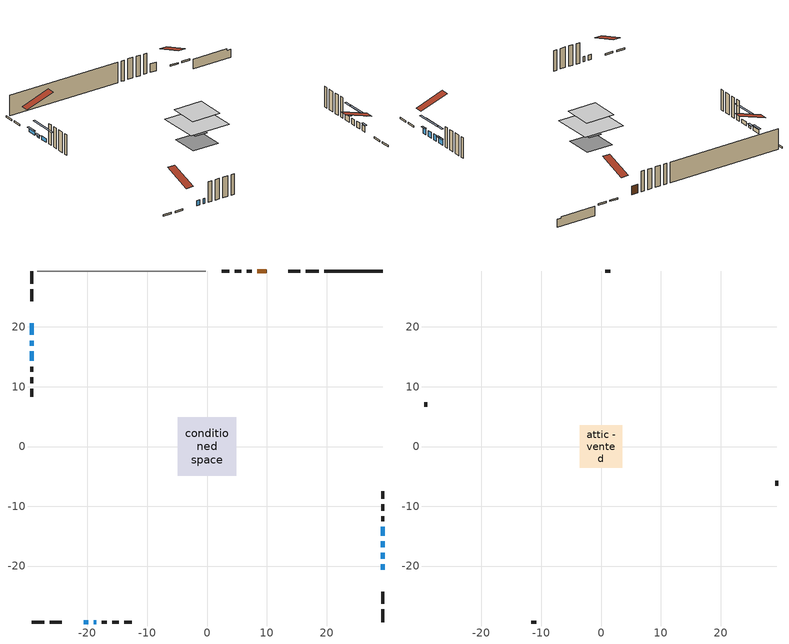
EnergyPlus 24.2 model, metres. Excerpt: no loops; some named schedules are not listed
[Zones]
conditioned space
 floor outside (Floor2 construction): -1.58,-1.58 -1.58,1.58 1.58,1.58 1.58,-1.58 z0.31
 floor othersidecoefficients (Floor1 construction): -0.77,-0.77 -0.77,0.77 0.77,0.77 0.77,-0.77 z0.31
 floor adiabatic (AdiabaticFloorConstruction): -4.93,-4.93 -4.93,4.93 4.93,4.93 4.93,-4.93 z2.75
 floor foundation (Slab1 construction): -3.28,-3.28 -3.28,3.28 3.28,3.28 3.28,-3.28 z-1.98
 wall outside (RimJoist1 construction): 18.67,29.35 16.55,29.35 / -29.35,-29.35 -27.23,-29.35 / -29.35,29.35 -29.35,27.23 / 29.35,-29.35 29.35,-27.23 z0.31:0.61
 wall outside (RimJoist2 construction): 15.62,29.35 13.62,29.35 / -26.3,-29.35 -24.3,-29.35 / -29.35,26.3 -29.35,24.3 / 29.35,-26.3 29.35,-24.3 z0.31:0.61
 wall outside (AdiabaticWallConstruction 1): 9.95,29.35 8.4,29.35 z0.31:2.34
 wall outside (AdiabaticWallConstruction): -20.63,-29.35 -19.84,-29.35 / -18.91,-29.35 -18.51,-29.35 z0.31:1.53; 29.35,-20.63 29.35,-19.69 / 29.35,-18.76 29.35,-17.74 / 29.35,-16.82 29.35,-15.87 / 29.35,-14.95 29.35,-13.42 z0.31:1.71; -29.35,20.63 -29.35,18.65 z0.31:1.17; -29.35,17.72 -29.35,16.86 z0.31:0.79; -29.35,15.93 -29.35,14.3 z0.31:1.2
 wall outside (Wall1 construction): 7.47,29.35 6.62,29.35 / -17.59,-29.35 -16.74,-29.35 / -29.35,13.37 -29.35,12.52 / 29.35,-12.49 29.35,-11.64 z0.31:5.19
 wall outside (Wall2 construction): 5.69,29.35 4.66,29.35 / -15.81,-29.35 -14.78,-29.35 / -29.35,11.6 -29.35,10.56 / 29.35,-10.71 29.35,-9.68 z0.31:5.19
 wall outside (Wall3 construction): 3.73,29.35 2.44,29.35 / -13.85,-29.35 -12.55,-29.35 / -29.35,9.63 -29.35,8.34 / 29.35,-8.75 29.35,-7.46 z0.31:5.19
 wall foundation (FoundationWall1 construction): 19.6,29.35,-1.98 19.6,29.35,0.31 28.37,29.35,0.31 28.37,29.35,-0.12 29.35,29.35,-0.12 29.35,29.35,-1.98
 wall adiabatic (Wall5 construction): -0.21,29.35 -28.42,29.35 z0.31:5.19
 window (WindowConstruction 6): -20.63,-29.35 -19.84,-29.35 z0.31:1.53
 window (WindowConstruction 4): 29.35,-20.63 29.35,-19.69 z0.31:1.71
 window (WindowConstruction 5): -29.35,20.63 -29.35,18.65 z0.31:1.17
 window (WindowConstruction 8): -29.35,17.72 -29.35,16.86 z0.31:0.79
 window (WindowConstruction 7): -18.91,-29.35 -18.52,-29.35 z0.31:1.53
 window (WindowConstruction): 29.35,-18.76 29.35,-17.74 z0.31:1.71
 window (WindowConstruction 1): 29.35,-16.81 29.35,-15.88 z0.31:1.71
 window (WindowConstruction 2): -29.35,15.93 -29.35,14.3 z0.31:1.2
 window (WindowConstruction 3): 29.35,-14.95 29.35,-13.42 z0.31:1.71
 door (Door): 9.95,29.35 8.4,29.35 z0.31:2.34
 ceiling adiabatic (AdiabaticFloorConstruction): 4.93,-4.93 4.93,4.93 -4.93,4.93 -4.93,-4.93 z2.75
attic - vented
 floor to conditioned space (Floor3 construction Reversed): -3.52,-3.52 -3.52,3.52 3.52,3.52 3.52,-3.52 z5.19
 wall outside (Wall4 construction): 1.51,29.35 0.72,29.35 / -11.62,-29.35 -10.84,-29.35 / -29.35,7.41 -29.35,6.62 / 29.35,-6.53 29.35,-5.74 z0.31:5.19
 roof outside (Roof1 construction): 10.88,29.35,5.19 10.88,22.48,7.48 12.69,22.48,7.48 12.69,29.35,5.19; -21.56,-29.35,5.19 -21.56,-22.48,7.48 -23.37,-22.48,7.48 -23.37,-29.35,5.19; -29.35,21.56,5.19 -22.48,21.56,7.48 -22.48,23.37,7.48 -29.35,23.37,5.19; 29.35,-21.56,5.19 22.48,-21.56,7.48 22.48,-23.37,7.48 29.35,-23.37,5.19
shading: 29.35,-19.49 29.35,-20.83 29.76,-20.83 29.76,-19.49 z1.91; -29.35,18.45 -29.35,20.83 -29.76,20.83 -29.76,18.45 z1.37; -29.35,16.66 -29.35,17.92 -29.76,17.92 -29.76,16.66 z0.99; 29.35,-15.1 29.35,-21.4 29.76,-21.4 29.76,-15.1 z4.35; 29.35,-13.24 29.35,-19.45 29.76,-19.45 29.76,-13.24 z4.35; -29.35,11.66 -29.35,18.57 -29.76,18.57 -29.76,11.66 z3.84; 29.35,-13.22 29.35,-15.15 29.76,-15.15 29.76,-13.22 z1.91
[Building]
Building 1: Terrain=Suburbs
[Site:Location]
London AP_ON: Latitude {deg}=43.03; Longitude {deg}=-81.15; Time Zone {hr}=-5; Elevation {m}=278; Keep Site Location Information=Yes
[Site:GroundTemperature:Shallow]
3.98693, 1.93205, 1.76749, 2.74264, 6.6573, 10.5537, 13.9317, 16.0716, 16.2534, 14.513, 11.2211, 7.44421
[Site:WaterMainsTemperature]
Calculation Method=Schedule; Temperature Schedule=mains temperature schedule
[Material] Roughness=Rough; Thermal Absorptance=0.9
Name | Thickness {m} | Conductivity {W/m-K} | Density {kg/m3} | Specific Heat {J/kg-K} | Solar Absorptance | Visible Absorptance
asphalt or fiberglass shingles | 0.00635 | 0.162714 | 1121.4 | 1465.45 | 0.4 | 0.4
ceiling loosefill ins | 0.254 | 0.0480833 | 16.02 | 1046.75 | 0.7 | 0.7
ceiling stud and cavity | 0.1397 | 0.117536 | 65.682 | 1177.47 | 0.7 | 0.7
concrete 4.0 in. | 0.1016 | 1.803125 | 2242.8 | 837.4 | 0.7 | 0.7
concrete 8.0 in. | 0.2032 | 1.803125 | 2242.8 | 837.4 | 0.7 | 0.7
door material | 0.04445 | 0.0451087 | 512.64 | 1214.23 | 0.7 | 0.7
exterior vertical ins | 0.00241454 | 0.029427 | 32.04 | 1214.23 | 0.7 | 0.7
floor covering | 0.0127 | 0.0433444 | 54.468 | 1339.84 | 0.6 | 0.6
floor rigid ins; rim joist rigid ins 1 | 0.051816 | 0.029427 | 32.04 | 1214.23 | 0.7 | 0.7
floor rigid ins 1; wall rigid ins | 0.512978 | 0.029427 | 32.04 | 1214.23 | 0.7 | 0.7
floor stud and cavity | 0.1397 | 0.103995 | 92.3553 | 1139.71 | 0.7 | 0.7
floor stud and cavity 1 | 0.1397 | 0.0797204 | 92.3553 | 1139.71 | 0.7 | 0.7
floor stud and cavity 2 | 0.1397 | 1.75129 | 37.0049 | 1207.88 | 0.7 | 0.7
furniture material conditioned space 1 | 0.1524 | 0.115458 | 640.8 | 1214.23 | 0.6 | 0.6
gypsum board | 0.0127 | 0.160291 | 801 | 837.4 | 0.6 | 0.6
gypsum board 1 | 0.0127 | 0.160291 | 801 | 837.4 | 0.7 | 0.7
osb sheathing 0.5 in. | 0.0127 | 0.115458 | 512.64 | 1214.23 | 0.7 | 0.7
osb sheathing 0.5 in. 1 | 0.0127 | 0.115458 | 512.64 | 1214.23 | 0.4 | 0.4
osb sheathing 0.75 in. | 0.01905 | 0.115458 | 512.64 | 1214.23 | 0.7 | 0.7
osb sheathing 2.0 in. | 0.0508 | 0.115458 | 512.64 | 1214.23 | 0.7 | 0.7
rim joist rigid ins | 0.103632 | 0.029427 | 32.04 | 1214.23 | 0.7 | 0.7
rim joist stud and cavity | 0.0508 | 0.0411215 | 125.044 | 1163.47 | 0.6 | 0.6
rim joist stud and cavity 1 | 0.0508 | 0.0351581 | 125.044 | 1163.47 | 0.6 | 0.6
wall stud and cavity | 0.1397 | 0.0878609 | 139.0536 | 1170.24 | 0.7 | 0.7
wall stud and cavity 1 | 0.1397 | 0.101456 | 139.0536 | 1170.24 | 0.7 | 0.7
wall stud and cavity 2 | 0.1397 | 0.0927935 | 139.0536 | 1170.24 | 0.7 | 0.7
wall stud and cavity 3 | 0.0889 | 6.1454 | 50.32683 | 1063.81 | 0.6 | 0.6
wall stud and cavity 4 | 0.1397 | 0.0796933 | 139.0536 | 1170.24 | 0.7 | 0.7
wall stud and cavity 5 | 0.0889 | 0.380278 | 52.3479 | 1209.89 | 0.7 | 0.7
wall stud and cavity 6 | 0.0889 | 0.391764 | 83.0341 | 1211.67 | 0.7 | 0.7
wood siding | 0.0254 | 0.102417 | 544.68 | 1172.36 | 0.4 | 0.4
wood siding 1 | 0.00254 | 0.102417 | 544.68 | 1172.36 | 0.4 | 0.4
wood siding 2; wood siding 3; wood siding 4 | 0.0254 | 0.102417 | 544.68 | 1172.36 | 0.7 | 0.7
[WindowMaterial:SimpleGlazingSystem]
Name | U-Factor {W/m2-K} | Solar Heat Gain Coefficient
WindowMaterial | 2.983789 | 0.61
WindowMaterial 1 | 2.92871 | 0.66
WindowMaterial 2 | 3.032052 | 0.49
WindowMaterial 3 | 3.01842 | 0.51
WindowMaterial 4 | 4.40726 | 0.67
WindowMaterial 5 | 4.64858 | 0.65
WindowMaterial 6 | 3.05249 | 0.42
[Construction]
AdiabaticFloorConstruction: floor stud and cavity 2, floor rigid ins 1, osb sheathing 0.75 in., floor covering
AdiabaticWallConstruction: wood siding 3, wall rigid ins, wall stud and cavity 5, gypsum board
AdiabaticWallConstruction 1: wood siding 4, wall rigid ins, wall stud and cavity 5, gypsum board
Door: door material
Floor1 construction: floor stud and cavity, floor rigid ins, osb sheathing 0.75 in., floor covering
Floor2 construction: floor stud and cavity 1, osb sheathing 0.75 in., floor covering
Floor3 construction Reversed: gypsum board, ceiling stud and cavity, ceiling loosefill ins
FoundationWall1 construction: concrete 8.0 in., gypsum board 1
furniture construction conditioned space 1: furniture material conditioned space 1
PartitionWallConstruction: gypsum board, wall stud and cavity 6, gypsum board
RimJoist1 construction: wood siding 2, rim joist rigid ins, osb sheathing 2.0 in., rim joist stud and cavity
RimJoist2 construction: wood siding 2, rim joist rigid ins 1, osb sheathing 2.0 in., rim joist stud and cavity 1
Roof1 construction: asphalt or fiberglass shingles
Slab1 construction: concrete 4.0 in.
Wall1 construction: wood siding, osb sheathing 0.5 in., wall stud and cavity, gypsum board
Wall2 construction: wood siding, osb sheathing 0.5 in., wall stud and cavity 1, gypsum board
Wall3 construction: wood siding, osb sheathing 0.5 in., wall stud and cavity 2, gypsum board
Wall4 construction: wood siding 1, wall stud and cavity 3
Wall5 construction: osb sheathing 0.5 in. 1, wall stud and cavity 4, gypsum board
WindowConstruction; WindowConstruction 3: WindowMaterial
WindowConstruction 1; WindowConstruction 4: WindowMaterial 1
WindowConstruction 2: WindowMaterial 2
WindowConstruction 5: WindowMaterial 3
WindowConstruction 6: WindowMaterial 4
WindowConstruction 7: WindowMaterial 5
WindowConstruction 8: WindowMaterial 6
[Zone] Multiplier=1; Part of Total Floor Area=Yes
Name | Volume {m3}
attic - vented | 18.4664
conditioned space | 358.9
[Space]
Name | Zone | Volume {m3}
attic - vented 1 | attic - vented | 18.4664
conditioned space 1 | conditioned space | 358.9
[ZoneInfiltration:EffectiveLeakageArea]
infil attic - vented 1: Zone or Space=attic - vented 1; Schedule=Always On Discrete; Effective Air Leakage Area {cm2}=2168.73; Stack Coefficient=0.000498287; Wind Coefficient=1.5082e-05
[ZoneMixing]
whole house fan mix: Zone or Space=attic - vented; Schedule=Always On Continuous; Design Flow Rate Calculation Method=Flow/Zone; Design Flow Rate {m3/s}=0; Source Zone or Space=conditioned space
[SurfaceProperty:OtherSideCoefficients]
other non-freezing space: Combined Convective/Radiative Film Coefficient {W/m2-K}=8.35; Constant Temperature Coefficient=1; External Dry-Bulb Temperature Coefficient=0; Ground Temperature Coefficient=0; Wind Speed Coefficient=0; Zone Air Temperature Coefficient=0; Constant Temperature Schedule=other non-freezing space; Previous Other Side Temperature Coefficient=0
[SurfaceProperty:ExposedFoundationPerimeter]
Slab1: Exposed Perimeter Calculation Method=TotalExposedPerimeter; Total Exposed Perimeter {m}=9.75101
[InternalMass] Zone or ZoneList=conditioned space; Space or SpaceList=conditioned space 1
Name | Construction | Surface Area {m2}
furniture mass conditioned space 1 | furniture construction conditioned space 1 | 61.0282
partition wall mass | PartitionWallConstruction | 152.57
[Lights]
interior lighting: Zone or ZoneList or Space or SpaceList=conditioned space 1; Schedule=interior lighting schedule; Design Level Calculation Method=LightingLevel; Lighting Level {W}=343.2; Return Air Fraction=0; Fraction Radiant=0.6; Fraction Visible=0.2; Fraction Replaceable=1
[People]
occupants: Zone or ZoneList or Space or SpaceList=conditioned space 1; Number of People Schedule=occupants schedule; Number of People Calculation Method=People; Number of People=3; Fraction Radiant=0.314171; Sensible Heat Fraction=0.56303; Activity Level Schedule=occupants activity schedule; Carbon Dioxide Generation Rate {m3/s-W}=0; Enable ASHRAE 55 Comfort Warnings=No; Mean Radiant Temperature Calculation Type=EnclosureAveraged
[ElectricEquipment] Zone or ZoneList or Space or SpaceList=conditioned space 1; Design Level Calculation Method=EquipmentLevel
Name | Schedule | Design Level {W} | Fraction Latent | Fraction Radiant | Fraction Lost
clothes dryer | clothes dryer schedule | 140.772 | 0.015 | 0.081 | 0.85
clothes washer | clothes washer schedule | 32.1985 | 0.03 | 0.162 | 0.7
cooking range | cooking range schedule | 208.969 | 0.08 | 0.432 | 0.2
dishwasher | dishwasher schedule | 66.8632 | 0.3 | 0.18 | 0.4
fridge | fridge schedule | 72.9452 | 0 | 0.6 | 0
mech vent house fan | mech vent house fan schedule | 0.95 | 0 | 0 | 1
mech vent house fan cfis | mech vent house fan cfis schedule | 0 | 0 | 0 | 0
misc plug loads | misc plug loads schedule | 494.7 | 0.045 | 0.513 | 0.1
whole house fan | Always On Discrete | 0 | 0 | 0 | 1
[OtherEquipment] Zone or ZoneList or Space or SpaceList=conditioned space 1; Design Level Calculation Method=EquipmentLevel
Name | Fuel Type | Schedule | Design Level {W} | Fraction Latent | Fraction Radiant | Fraction Lost
clothes dryer 1 | Electricity | clothes dryer schedule | 0 | 0.015 | 0.081 | 0.85
cooking range 1 | Electricity | cooking range schedule | 0 | 0.08 | 0.432 | 0.2
general water use latent | None | general water use schedule | 59.3978 | 1 | 0 | 0
general water use sensible | None | general water use schedule | -58.539 | 0 | 0.6 | 0
mech vent house fan latent load | None | Always On Discrete | 0 | 1 | 0 | 0
mech vent house fan sensible load | None | Always On Discrete | 0 | 0 | 0 | 0
water heater energy adjustment1 | NaturalGas | Always On Discrete | 0.01 | 0 | 0 | 1
[ZoneInfiltration:DesignFlowRate] Zone or ZoneList or Space or SpaceList=conditioned space 1; Schedule=Always On Discrete; Design Flow Rate Calculation Method=Flow/Zone; Design Flow Rate {m3/s}=0
infil flow; natural vent flow; whole house fan flow
[Foundation:Kiva]
Foundation Kiva 1: Initial Indoor Air Temperature {C}=18; Wall Height Above Grade {m}=0.309982; Wall Depth Below Slab {m}=0.2032; Custom Block Material Name 1=exterior vertical ins; Custom Block Depth 1 {m}=2.28999; Custom Block X Position 1 {m}=0.2159; Custom Block Z Position 1 {m}=0
[Foundation:Kiva:Settings]
Soil Conductivity {W/m-K}=0.849921; Soil Density {kg/m3}=1842.3; Soil Specific Heat {J/kg-K}=418.7; Ground Solar Absorptivity=0.9; Ground Thermal Absorptivity=0.9; Ground Surface Roughness {m}=0.03; Far-Field Width {m}=40; Deep-Ground Boundary Condition=ZeroFlux; Deep-Ground Depth {m}=40; Minimum Cell Dimension {m}=0.2; Maximum Cell Growth Coefficient=3; Simulation Timestep=Timestep
[Exterior:Lights]
exterior lighting: Schedule=exterior lighting schedule; Design Level {W}=75.6
[Schedule:Constant]
Name | Hourly Value
Always On Continuous; mech vent house fan schedule; mech vent house fan cfis schedule; Always On Discrete | 1
other non-freezing space; fridge schedule | 0
occupants activity schedule | 117.228
[Schedule:Week:Daily]
interior lighting schedule Week Rule - Jan1-Jan27: interior lighting schedule day, interior lighting schedule day, interior lighting schedule day, interior lighting schedule day, interior lighting schedule day, interior lighting schedule day, interior lighting schedule day, interior lighting schedule default day, interior lighting schedule default day, interior lighting schedule default day, interior lighting schedule default day, interior lighting schedule default day
interior lighting schedule Week Rule - Jan28-Feb3: interior lighting schedule day, interior lighting schedule day, interior lighting schedule day, interior lighting schedule day, interior lighting schedule day 1, interior lighting schedule day 1, interior lighting schedule day 1, interior lighting schedule default day, interior lighting schedule default day, interior lighting schedule default day, interior lighting schedule default day, interior lighting schedule default day
interior lighting schedule Week Rule - Feb4-Feb24: interior lighting schedule day 1, interior lighting schedule day 1, interior lighting schedule day 1, interior lighting schedule day 1, interior lighting schedule day 1, interior lighting schedule day 1, interior lighting schedule day 1, interior lighting schedule default day, interior lighting schedule default day, interior lighting schedule default day, interior lighting schedule default day, interior lighting schedule default day
interior lighting schedule Week Rule - Feb25-Mar3: interior lighting schedule day 1, interior lighting schedule day 1, interior lighting schedule day 1, interior lighting schedule day 1, interior lighting schedule day 2, interior lighting schedule day 2, interior lighting schedule day 2, interior lighting schedule default day, interior lighting schedule default day, interior lighting schedule default day, interior lighting schedule default day, interior lighting schedule default day
interior lighting schedule Week Rule - Mar4-Mar31: interior lighting schedule day 2, interior lighting schedule day 2, interior lighting schedule day 2, interior lighting schedule day 2, interior lighting schedule day 2, interior lighting schedule day 2, interior lighting schedule day 2, interior lighting schedule default day, interior lighting schedule default day, interior lighting schedule default day, interior lighting schedule default day, interior lighting schedule default day
interior lighting schedule Week Rule - Apr1-Apr28: interior lighting schedule day 3, interior lighting schedule day 3, interior lighting schedule day 3, interior lighting schedule day 3, interior lighting schedule day 3, interior lighting schedule day 3, interior lighting schedule day 3, interior lighting schedule default day, interior lighting schedule default day, interior lighting schedule default day, interior lighting schedule default day, interior lighting schedule default day
interior lighting schedule Week Rule - Apr29-May5: interior lighting schedule day 3, interior lighting schedule day 3, interior lighting schedule day 4, interior lighting schedule day 4, interior lighting schedule day 4, interior lighting schedule day 4, interior lighting schedule day 4, interior lighting schedule default day, interior lighting schedule default day, interior lighting schedule default day, interior lighting schedule default day, interior lighting schedule default day
interior lighting schedule Week Rule - May6-May26: interior lighting schedule day 4, interior lighting schedule day 4, interior lighting schedule day 4, interior lighting schedule day 4, interior lighting schedule day 4, interior lighting schedule day 4, interior lighting schedule day 4, interior lighting schedule default day, interior lighting schedule default day, interior lighting schedule default day, interior lighting schedule default day, interior lighting schedule default day
interior lighting schedule Week Rule - May27-Jun2: interior lighting schedule day 4, interior lighting schedule day 4, interior lighting schedule day 4, interior lighting schedule day 4, interior lighting schedule day 4, interior lighting schedule day 5, interior lighting schedule day 5, interior lighting schedule default day, interior lighting schedule default day, interior lighting schedule default day, interior lighting schedule default day, interior lighting schedule default day
interior lighting schedule Week Rule - Jun3-Jun30: interior lighting schedule day 5, interior lighting schedule day 5, interior lighting schedule day 5, interior lighting schedule day 5, interior lighting schedule day 5, interior lighting schedule day 5, interior lighting schedule day 5, interior lighting schedule default day, interior lighting schedule default day, interior lighting schedule default day, interior lighting schedule default day, interior lighting schedule default day
interior lighting schedule Week Rule - Jul1-Jul28: interior lighting schedule day 6, interior lighting schedule day 6, interior lighting schedule day 6, interior lighting schedule day 6, interior lighting schedule day 6, interior lighting schedule day 6, interior lighting schedule day 6, interior lighting schedule default day, interior lighting schedule default day, interior lighting schedule default day, interior lighting schedule default day, interior lighting schedule default day
interior lighting schedule Week Rule - Jul29-Aug4: interior lighting schedule day 6, interior lighting schedule day 6, interior lighting schedule day 6, interior lighting schedule day 7, interior lighting schedule day 7, interior lighting schedule day 7, interior lighting schedule day 7, interior lighting schedule default day, interior lighting schedule default day, interior lighting schedule default day, interior lighting schedule default day, interior lighting schedule default day
interior lighting schedule Week Rule - Aug5-Aug25: interior lighting schedule day 7, interior lighting schedule day 7, interior lighting schedule day 7, interior lighting schedule day 7, interior lighting schedule day 7, interior lighting schedule day 7, interior lighting schedule day 7, interior lighting schedule default day, interior lighting schedule default day, interior lighting schedule default day, interior lighting schedule default day, interior lighting schedule default day
interior lighting schedule Week Rule - Aug26-Sep1: interior lighting schedule day 7, interior lighting schedule day 7, interior lighting schedule day 7, interior lighting schedule day 7, interior lighting schedule day 7, interior lighting schedule day 7, interior lighting schedule day 8, interior lighting schedule default day, interior lighting schedule default day, interior lighting schedule default day, interior lighting schedule default day, interior lighting schedule default day
interior lighting schedule Week Rule - Sep2-Sep29: interior lighting schedule day 8, interior lighting schedule day 8, interior lighting schedule day 8, interior lighting schedule day 8, interior lighting schedule day 8, interior lighting schedule day 8, interior lighting schedule day 8, interior lighting schedule default day, interior lighting schedule default day, interior lighting schedule default day, interior lighting schedule default day, interior lighting schedule default day
interior lighting schedule Week Rule - Sep30-Oct6: interior lighting schedule day 8, interior lighting schedule day 9, interior lighting schedule day 9, interior lighting schedule day 9, interior lighting schedule day 9, interior lighting schedule day 9, interior lighting schedule day 9, interior lighting schedule default day, interior lighting schedule default day, interior lighting schedule default day, interior lighting schedule default day, interior lighting schedule default day
interior lighting schedule Week Rule - Oct7-Oct27: interior lighting schedule day 9, interior lighting schedule day 9, interior lighting schedule day 9, interior lighting schedule day 9, interior lighting schedule day 9, interior lighting schedule day 9, interior lighting schedule day 9, interior lighting schedule default day, interior lighting schedule default day, interior lighting schedule default day, interior lighting schedule default day, interior lighting schedule default day
interior lighting schedule Week Rule - Oct28-Nov3: interior lighting schedule day 9, interior lighting schedule day 9, interior lighting schedule day 9, interior lighting schedule day 9, interior lighting schedule day 10, interior lighting schedule day 10, interior lighting schedule day 10, interior lighting schedule default day, interior lighting schedule default day, interior lighting schedule default day, interior lighting schedule default day, interior lighting schedule default day
interior lighting schedule Week Rule - Nov4-Nov24: interior lighting schedule day 10, interior lighting schedule day 10, interior lighting schedule day 10, interior lighting schedule day 10, interior lighting schedule day 10, interior lighting schedule day 10, interior lighting schedule day 10, interior lighting schedule default day, interior lighting schedule default day, interior lighting schedule default day, interior lighting schedule default day, interior lighting schedule default day
interior lighting schedule Week Rule - Nov25-Dec1: interior lighting schedule day 10, interior lighting schedule day 10, interior lighting schedule day 10, interior lighting schedule day 10, interior lighting schedule day 10, interior lighting schedule day 10, interior lighting schedule day 11, interior lighting schedule default day, interior lighting schedule default day, interior lighting schedule default day, interior lighting schedule default day, interior lighting schedule default day
interior lighting schedule Week Rule - Dec2-Dec31: interior lighting schedule day 11, interior lighting schedule day 11, interior lighting schedule day 11, interior lighting schedule day 11, interior lighting schedule day 11, interior lighting schedule day 11, interior lighting schedule day 11, interior lighting schedule default day, interior lighting schedule default day, interior lighting schedule default day, interior lighting schedule default day, interior lighting schedule default day
occupants schedule Week Rule - Jan1-Dec31: occupants schedule day, occupants schedule day, occupants schedule day, occupants schedule day, occupants schedule day, occupants schedule day, occupants schedule day, occupants schedule default day, occupants schedule default day, occupants schedule default day, occupants schedule default day, occupants schedule default day
clothes dryer schedule Week Rule - Jan1-Dec31: clothes dryer schedule day, clothes dryer schedule day, clothes dryer schedule day, clothes dryer schedule day, clothes dryer schedule day, clothes dryer schedule day, clothes dryer schedule day, clothes dryer schedule default day, clothes dryer schedule default day, clothes dryer schedule default day, clothes dryer schedule default day, clothes dryer schedule default day
clothes washer schedule Week Rule - Jan1-Dec31: clothes washer schedule day, clothes washer schedule day, clothes washer schedule day, clothes washer schedule day, clothes washer schedule day, clothes washer schedule day, clothes washer schedule day, clothes washer schedule default day, clothes washer schedule default day, clothes washer schedule default day, clothes washer schedule default day, clothes washer schedule default day
cooking range schedule Week Rule - Jan1-Dec31: cooking range schedule day, cooking range schedule day, cooking range schedule day, cooking range schedule day, cooking range schedule day, cooking range schedule day, cooking range schedule day, cooking range schedule default day, cooking range schedule default day, cooking range schedule default day, cooking range schedule default day, cooking range schedule default day
dishwasher schedule Week Rule - Jan1-Dec31: dishwasher schedule day, dishwasher schedule day, dishwasher schedule day, dishwasher schedule day, dishwasher schedule day, dishwasher schedule day, dishwasher schedule day, dishwasher schedule default day, dishwasher schedule default day, dishwasher schedule default day, dishwasher schedule default day, dishwasher schedule default day
misc plug loads schedule Week Rule - Jan1-Dec31: misc plug loads schedule day, misc plug loads schedule day, misc plug loads schedule day, misc plug loads schedule day, misc plug loads schedule day, misc plug loads schedule day, misc plug loads schedule day, misc plug loads schedule default day, misc plug loads schedule default day, misc plug loads schedule default day, misc plug loads schedule default day, misc plug loads schedule default day
general water use schedule Week Rule - Jan1-Dec31: general water use schedule day, general water use schedule day, general water use schedule day, general water use schedule day, general water use schedule day, general water use schedule day, general water use schedule day, general water use schedule default day, general water use schedule default day, general water use schedule default day, general water use schedule default day, general water use schedule default day
exterior lighting schedule Week Rule - Jan1-Jan27: exterior lighting schedule day, exterior lighting schedule day, exterior lighting schedule day, exterior lighting schedule day, exterior lighting schedule day, exterior lighting schedule day, exterior lighting schedule day, exterior lighting schedule default day, exterior lighting schedule default day, exterior lighting schedule default day, exterior lighting schedule default day, exterior lighting schedule default day
exterior lighting schedule Week Rule - Jan28-Feb3: exterior lighting schedule day, exterior lighting schedule day, exterior lighting schedule day, exterior lighting schedule day, exterior lighting schedule day 1, exterior lighting schedule day 1, exterior lighting schedule day 1, exterior lighting schedule default day, exterior lighting schedule default day, exterior lighting schedule default day, exterior lighting schedule default day, exterior lighting schedule default day
exterior lighting schedule Week Rule - Feb4-Feb24: exterior lighting schedule day 1, exterior lighting schedule day 1, exterior lighting schedule day 1, exterior lighting schedule day 1, exterior lighting schedule day 1, exterior lighting schedule day 1, exterior lighting schedule day 1, exterior lighting schedule default day, exterior lighting schedule default day, exterior lighting schedule default day, exterior lighting schedule default day, exterior lighting schedule default day
exterior lighting schedule Week Rule - Feb25-Mar3: exterior lighting schedule day 1, exterior lighting schedule day 1, exterior lighting schedule day 1, exterior lighting schedule day 1, exterior lighting schedule day 2, exterior lighting schedule day 2, exterior lighting schedule day 2, exterior lighting schedule default day, exterior lighting schedule default day, exterior lighting schedule default day, exterior lighting schedule default day, exterior lighting schedule default day
exterior lighting schedule Week Rule - Mar4-Mar31: exterior lighting schedule day 2, exterior lighting schedule day 2, exterior lighting schedule day 2, exterior lighting schedule day 2, exterior lighting schedule day 2, exterior lighting schedule day 2, exterior lighting schedule day 2, exterior lighting schedule default day, exterior lighting schedule default day, exterior lighting schedule default day, exterior lighting schedule default day, exterior lighting schedule default day
exterior lighting schedule Week Rule - Apr1-Apr28: exterior lighting schedule day 3, exterior lighting schedule day 3, exterior lighting schedule day 3, exterior lighting schedule day 3, exterior lighting schedule day 3, exterior lighting schedule day 3, exterior lighting schedule day 3, exterior lighting schedule default day, exterior lighting schedule default day, exterior lighting schedule default day, exterior lighting schedule default day, exterior lighting schedule default day
exterior lighting schedule Week Rule - Apr29-May5: exterior lighting schedule day 3, exterior lighting schedule day 3, exterior lighting schedule day 4, exterior lighting schedule day 4, exterior lighting schedule day 4, exterior lighting schedule day 4, exterior lighting schedule day 4, exterior lighting schedule default day, exterior lighting schedule default day, exterior lighting schedule default day, exterior lighting schedule default day, exterior lighting schedule default day
exterior lighting schedule Week Rule - May6-May26: exterior lighting schedule day 4, exterior lighting schedule day 4, exterior lighting schedule day 4, exterior lighting schedule day 4, exterior lighting schedule day 4, exterior lighting schedule day 4, exterior lighting schedule day 4, exterior lighting schedule default day, exterior lighting schedule default day, exterior lighting schedule default day, exterior lighting schedule default day, exterior lighting schedule default day
exterior lighting schedule Week Rule - May27-Jun2: exterior lighting schedule day 4, exterior lighting schedule day 4, exterior lighting schedule day 4, exterior lighting schedule day 4, exterior lighting schedule day 4, exterior lighting schedule day 5, exterior lighting schedule day 5, exterior lighting schedule default day, exterior lighting schedule default day, exterior lighting schedule default day, exterior lighting schedule default day, exterior lighting schedule default day
exterior lighting schedule Week Rule - Jun3-Jun30: exterior lighting schedule day 5, exterior lighting schedule day 5, exterior lighting schedule day 5, exterior lighting schedule day 5, exterior lighting schedule day 5, exterior lighting schedule day 5, exterior lighting schedule day 5, exterior lighting schedule default day, exterior lighting schedule default day, exterior lighting schedule default day, exterior lighting schedule default day, exterior lighting schedule default day
exterior lighting schedule Week Rule - Jul1-Jul28: exterior lighting schedule day 6, exterior lighting schedule day 6, exterior lighting schedule day 6, exterior lighting schedule day 6, exterior lighting schedule day 6, exterior lighting schedule day 6, exterior lighting schedule day 6, exterior lighting schedule default day, exterior lighting schedule default day, exterior lighting schedule default day, exterior lighting schedule default day, exterior lighting schedule default day
exterior lighting schedule Week Rule - Jul29-Aug4: exterior lighting schedule day 6, exterior lighting schedule day 6, exterior lighting schedule day 6, exterior lighting schedule day 7, exterior lighting schedule day 7, exterior lighting schedule day 7, exterior lighting schedule day 7, exterior lighting schedule default day, exterior lighting schedule default day, exterior lighting schedule default day, exterior lighting schedule default day, exterior lighting schedule default day
exterior lighting schedule Week Rule - Aug5-Aug25: exterior lighting schedule day 7, exterior lighting schedule day 7, exterior lighting schedule day 7, exterior lighting schedule day 7, exterior lighting schedule day 7, exterior lighting schedule day 7, exterior lighting schedule day 7, exterior lighting schedule default day, exterior lighting schedule default day, exterior lighting schedule default day, exterior lighting schedule default day, exterior lighting schedule default day
exterior lighting schedule Week Rule - Aug26-Sep1: exterior lighting schedule day 7, exterior lighting schedule day 7, exterior lighting schedule day 7, exterior lighting schedule day 7, exterior lighting schedule day 7, exterior lighting schedule day 7, exterior lighting schedule day 8, exterior lighting schedule default day, exterior lighting schedule default day, exterior lighting schedule default day, exterior lighting schedule default day, exterior lighting schedule default day
exterior lighting schedule Week Rule - Sep2-Sep29: exterior lighting schedule day 8, exterior lighting schedule day 8, exterior lighting schedule day 8, exterior lighting schedule day 8, exterior lighting schedule day 8, exterior lighting schedule day 8, exterior lighting schedule day 8, exterior lighting schedule default day, exterior lighting schedule default day, exterior lighting schedule default day, exterior lighting schedule default day, exterior lighting schedule default day
exterior lighting schedule Week Rule - Sep30-Oct6: exterior lighting schedule day 8, exterior lighting schedule day 9, exterior lighting schedule day 9, exterior lighting schedule day 9, exterior lighting schedule day 9, exterior lighting schedule day 9, exterior lighting schedule day 9, exterior lighting schedule default day, exterior lighting schedule default day, exterior lighting schedule default day, exterior lighting schedule default day, exterior lighting schedule default day
exterior lighting schedule Week Rule - Oct7-Oct27: exterior lighting schedule day 9, exterior lighting schedule day 9, exterior lighting schedule day 9, exterior lighting schedule day 9, exterior lighting schedule day 9, exterior lighting schedule day 9, exterior lighting schedule day 9, exterior lighting schedule default day, exterior lighting schedule default day, exterior lighting schedule default day, exterior lighting schedule default day, exterior lighting schedule default day
exterior lighting schedule Week Rule - Oct28-Nov3: exterior lighting schedule day 9, exterior lighting schedule day 9, exterior lighting schedule day 9, exterior lighting schedule day 9, exterior lighting schedule day 10, exterior lighting schedule day 10, exterior lighting schedule day 10, exterior lighting schedule default day, exterior lighting schedule default day, exterior lighting schedule default day, exterior lighting schedule default day, exterior lighting schedule default day
[Schedule:Year]
interior lighting schedule: interior lighting schedule Week Rule - Jan1-Jan27, 1, 1, 1, 27, interior lighting schedule Week Rule - Jan28-Feb3, 1, 28, 2, 3, interior lighting schedule Week Rule - Feb4-Feb24, 2, 4, 2, 24, interior lighting schedule Week Rule - Feb25-Mar3, 2, 25, 3, 3, interior lighting schedule Week Rule - Mar4-Mar31, 3, 4, 3, 31, interior lighting schedule Week Rule - Apr1-Apr28, 4, 1, 4, 28, interior lighting schedule Week Rule - Apr29-May5, 4, 29, 5, 5, interior lighting schedule Week Rule - May6-May26, 5, 6, 5, 26, interior lighting schedule Week Rule - May27-Jun2, 5, 27, 6, 2, interior lighting schedule Week Rule - Jun3-Jun30, 6, 3, 6, 30, interior lighting schedule Week Rule - Jul1-Jul28, 7, 1, 7, 28, interior lighting schedule Week Rule - Jul29-Aug4, 7, 29, 8, 4, interior lighting schedule Week Rule - Aug5-Aug25, 8, 5, 8, 25, interior lighting schedule Week Rule - Aug26-Sep1, 8, 26, 9, 1, interior lighting schedule Week Rule - Sep2-Sep29, 9, 2, 9, 29, interior lighting schedule Week Rule - Sep30-Oct6, 9, 30, 10, 6, interior lighting schedule Week Rule - Oct7-Oct27, 10, 7, 10, 27, interior lighting schedule Week Rule - Oct28-Nov3, 10, 28, 11, 3, interior lighting schedule Week Rule - Nov4-Nov24, 11, 4, 11, 24, interior lighting schedule Week Rule - Nov25-Dec1, 11, 25, 12, 1, interior lighting schedule Week Rule - Dec2-Dec31, 12, 2, 12, 31
occupants schedule: occupants schedule Week Rule - Jan1-Dec31, 1, 1, 12, 31
clothes dryer schedule: clothes dryer schedule Week Rule - Jan1-Dec31, 1, 1, 12, 31
clothes washer schedule: clothes washer schedule Week Rule - Jan1-Dec31, 1, 1, 12, 31
cooking range schedule: cooking range schedule Week Rule - Jan1-Dec31, 1, 1, 12, 31
dishwasher schedule: dishwasher schedule Week Rule - Jan1-Dec31, 1, 1, 12, 31
misc plug loads schedule: misc plug loads schedule Week Rule - Jan1-Dec31, 1, 1, 12, 31
general water use schedule: general water use schedule Week Rule - Jan1-Dec31, 1, 1, 12, 31
exterior lighting schedule: exterior lighting schedule Week Rule - Jan1-Jan27, 1, 1, 1, 27, exterior lighting schedule Week Rule - Jan28-Feb3, 1, 28, 2, 3, exterior lighting schedule Week Rule - Feb4-Feb24, 2, 4, 2, 24, exterior lighting schedule Week Rule - Feb25-Mar3, 2, 25, 3, 3, exterior lighting schedule Week Rule - Mar4-Mar31, 3, 4, 3, 31, exterior lighting schedule Week Rule - Apr1-Apr28, 4, 1, 4, 28, exterior lighting schedule Week Rule - Apr29-May5, 4, 29, 5, 5, exterior lighting schedule Week Rule - May6-May26, 5, 6, 5, 26, exterior lighting schedule Week Rule - May27-Jun2, 5, 27, 6, 2, exterior lighting schedule Week Rule - Jun3-Jun30, 6, 3, 6, 30, exterior lighting schedule Week Rule - Jul1-Jul28, 7, 1, 7, 28, exterior lighting schedule Week Rule - Jul29-Aug4, 7, 29, 8, 4, exterior lighting schedule Week Rule - Aug5-Aug25, 8, 5, 8, 25, exterior lighting schedule Week Rule - Aug26-Sep1, 8, 26, 9, 1, exterior lighting schedule Week Rule - Sep2-Sep29, 9, 2, 9, 29, exterior lighting schedule Week Rule - Sep30-Oct6, 9, 30, 10, 6, exterior lighting schedule Week Rule - Oct7-Oct27, 10, 7, 10, 27, exterior lighting schedule Week Rule - Oct28-Nov3, 10, 28, 11, 3, exterior lighting schedule Week Rule - Nov4-Nov24, 11, 4, 11, 24, exterior lighting schedule Week Rule - Nov25-Dec1, 11, 25, 12, 1, exterior lighting schedule Week Rule - Dec2-Dec31, 12, 2, 12, 31
[Schedule:Compact]
mains temperature schedule: Through: 01/01, For: AllDays, Until: 24:00, 7.96722, Through: 01/02, For: AllDays, Until: 24:00, 7.89722, Through: 01/03, For: AllDays, Until: 24:00, 7.82778, Through: 01/04, For: AllDays, Until: 24:00, 7.76, Through: 01/05, For: AllDays, Until: 24:00, 7.69333, Through: 01/06, For: AllDays, Until: 24:00, 7.62778, Through: 01/07, For: AllDays, Until: 24:00, 7.56389, Through: 01/08, For: AllDays, Until: 24:00, 7.50167, Through: 01/09, For: AllDays, Until: 24:00, 7.44056, Through: 01/10, For: AllDays, Until: 24:00, 7.38056, Through: 01/11, For: AllDays, Until: 24:00, 7.32222, Through: 01/12, For: AllDays, Until: 24:00, 7.26556, Through: 01/13, For: AllDays, Until: 24:00, 7.21, Through: 01/14, For: AllDays, Until: 24:00, 7.15556, Through: 01/15, For: AllDays, Until: 24:00, 7.10333, Through: 01/16, For: AllDays, Until: 24:00, 7.05222, Through: 01/17, For: AllDays, Until: 24:00, 7.00278, Through: 01/18, For: AllDays, Until: 24:00, 6.955, Through: 01/19, For: AllDays, Until: 24:00, 6.90833, Through: 01/20, For: AllDays, Until: 24:00, 6.86389, Through: 01/21, For: AllDays, Until: 24:00, 6.82056, Through: 01/22, For: AllDays, Until: 24:00, 6.77889, Through: 01/23, For: AllDays, Until: 24:00, 6.73889, Through: 01/24, For: AllDays, Until: 24:00, 6.7, Through: 01/25, For: AllDays, Until: 24:00, 6.66333, Through: 01/26, For: AllDays, Until: 24:00, 6.62833, Through: 01/27, For: AllDays, Until: 24:00, 6.59444, Through: 01/28, For: AllDays, Until: 24:00, 6.56278, Through: 01/29, For: AllDays, Until: 24:00, 6.53222, Through: 01/30, For: AllDays, Until: 24:00, 6.50389, Through: 01/31, For: AllDays, Until: 24:00, 6.47722, Through: 02/01, For: AllDays, Until: 24:00, 6.45167, Through: 02/02, For: AllDays, Until: 24:00, 6.42833, Through: 02/03, For: AllDays, Until: 24:00, 6.40667, Through: 02/04, For: AllDays, Until: 24:00, 6.38611, Through: 02/05, For: AllDays, Until: 24:00, 6.36778, Through: 02/06, For: AllDays, Until: 24:00, 6.35111, Through: 02/07, For: AllDays, Until: 24:00, 6.33611, Through: 02/08, For: AllDays, Until: 24:00, 6.32333, Through: 02/09, For: AllDays, Until: 24:00, 6.31167, Through: 02/10, For: AllDays, Until: 24:00, 6.30222, Through: 02/11, For: AllDays, Until: 24:00, 6.29389, Through: 02/12, For: AllDays, Until: 24:00, 6.28778, Through: 02/13, For: AllDays, Until: 24:00, 6.28333, Through: 02/14, For: AllDays, Until: 24:00, 6.28056, Through: 02/15, For: AllDays, Until: 24:00, 6.27944, Through: 02/16, For: AllDays, Until: 24:00, 6.28, Through: 02/17, For: AllDays, Until: 24:00, 6.28278, Through: 02/18, For: AllDays, Until: 24:00, 6.28722, Through: 02/19, For: AllDays, Until: 24:00, 6.29278, Through: 02/20, For: AllDays, Until: 24:00, 6.30056, Through: 02/21, For: AllDays, Until: 24:00, 6.31, Through: 02/22, For: AllDays, Until: 24:00, 6.32111, Through: 02/23, For: AllDays, Until: 24:00, 6.33444, Through: 02/24, For: AllDays, Until: 24:00, 6.34889, Through: 02/25, For: AllDays, Until: 24:00, 6.36556, Through: 02/26, For: AllDays, Until: 24:00, 6.38333, Through: 02/27, For: AllDays, Until: 24:00, 6.40333, Through: 02/28, For: AllDays, Until: 24:00, 6.425, Through: 03/01, For: AllDays, Until: 24:00, 6.44833, Through: 03/02, For: AllDays, Until: 24:00, 6.47278, Through: 03/03, For: AllDays, Until: 24:00, 6.49944, Through: 03/04, For: AllDays, Until: 24:00, 6.52778, Through: 03/05, For: AllDays, Until: 24:00, 6.55778, Through: 03/06, For: AllDays, Until: 24:00, 6.58944, Through: 03/07, For: AllDays, Until: 24:00, 6.62278, Through: 03/08, For: AllDays, Until: 24:00, 6.65778, Through: 03/09, For: AllDays, Until: 24:00, 6.69444, Through: 03/10, For: AllDays, Until: 24:00, 6.73278, Through: 03/11, For: AllDays, Until: 24:00, 6.77278, Through: 03/12, For: AllDays, Until: 24:00, 6.81389, Through: 03/13, For: AllDays, Until: 24:00, 6.85722, Through: 03/14, For: AllDays, Until: 24:00, 6.90167, Through: 03/15, For: AllDays, Until: 24:00, 6.94778, Through: 03/16, For: AllDays, Until: 24:00, 6.99556, Through: 03/17, For: AllDays, Until: 24:00, 7.045, Through: 03/18, For: AllDays, Until: 24:00, 7.09556, Through: 03/19, For: AllDays, Until: 24:00, 7.14778, Through: 03/20, For: AllDays, Until: 24:00, 7.20167, Through: 03/21, For: AllDays, Until: 24:00, 7.25667, Through: 03/22, For: AllDays, Until: 24:00, 7.31333, Through: 03/23, For: AllDays, Until: 24:00, 7.37167, Through: 03/24, For: AllDays, Until: 24:00, 7.43111, Through: 03/25, For: AllDays, Until: 24:00, 7.49222, Through: 03/26, For: AllDays, Until: 24:00, 7.55444, Through: 03/27, For: AllDays, Until: 24:00, 7.61833, Through: 03/28, For: AllDays, Until: 24:00, 7.68333, Through: 03/29, For: AllDays, Until: 24:00, 7.74944, Through: 03/30, For: AllDays, Until: 24:00, 7.81722, Through: 03/31, For: AllDays, Until: 24:00, 7.88667, Through: 04/01, For: AllDays, Until: 24:00, 7.95667, Through: 04/02, For: AllDays, Until: 24:00, 8.02833, Through: 04/03, For: AllDays, Until: 24:00, 8.10111, Through: 04/04, For: AllDays, Until: 24:00, 8.175, Through: 04/05, For: AllDays, Until: 24:00, 8.25, Through: 04/06, For: AllDays, Until: 24:00, 8.32667, Through: 04/07, For: AllDays, Until: 24:00, 8.40389, Through: 04/08, For: AllDays, Until: 24:00, 8.48278, Through: 04/09, For: AllDays, Until: 24:00, 8.56222, Through: 04/10, For: AllDays, Until: 24:00, 8.64278, Through: 04/11, For: AllDays, Until: 24:00, 8.725, Through: 04/12, For: AllDays, Until: 24:00, 8.80778, Through: 04/13, For: AllDays, Until: 24:00, 8.89167, Through: 04/14, For: AllDays, Until: 24:00, 8.97611, Through: 04/15, For: AllDays, Until: 24:00, 9.06167, Through: 04/16, For: AllDays, Until: 24:00, 9.14833, Through: 04/17, For: AllDays, Until: 24:00, 9.23611, Through: 04/18, For: AllDays, Until: 24:00, 9.32444, Through: 04/19, For: AllDays, Until: 24:00, 9.41389, Through: 04/20, For: AllDays, Until: 24:00, 9.50389, Through: 04/21, For: AllDays, Until: 24:00, 9.595, Through: 04/22, For: AllDays, Until: 24:00, 9.68667, Through: 04/23, For: AllDays, Until: 24:00, 9.77889, Through: 04/24, For: AllDays, Until: 24:00, 9.87222, Through: 04/25, For: AllDays, Until: 24:00, 9.96556, Through: 04/26, For: AllDays, Until: 24:00, 10.06, Through: 04/27, For: AllDays, Until: 24:00, 10.1556, Through: 04/28, For: AllDays, Until: 24:00, 10.2511, Through: 04/29, For: AllDays, Until: 24:00, 10.3472, Through: 04/30, For: AllDays, Until: 24:00, 10.4439, Through: 05/01, For: AllDays, Until: 24:00, 10.5411, Through: 05/02, For: AllDays, Until: 24:00, 10.6389, Through: 05/03, For: AllDays, Until: 24:00, 10.7372, Through: 05/04, For: AllDays, Until: 24:00, 10.8361, Through: 05/05, For: AllDays, Until: 24:00, 10.935, Through: 05/06, For: AllDays, Until: 24:00, 11.0344, Through: 05/07, For: AllDays, Until: 24:00, 11.1344, Through: 05/08, For: AllDays, Until: 24:00, 11.2344, Through: 05/09, For: AllDays, Until: 24:00, 11.335, Through: 05/10, For: AllDays, Until: 24:00, 11.4356, Through: 05/11, For: AllDays, Until: 24:00, 11.5361, Through: 05/12, For: AllDays, Until: 24:00, 11.6372, Through: 05/13, For: AllDays, Until: 24:00, 11.7383, Through: 05/14, For: AllDays, Until: 24:00, 11.84, Through: 05/15, For: AllDays, Until: 24:00, 11.9411, Through: 05/16, For: AllDays, Until: 24:00, 12.0428, Through: 05/17, For: AllDays, Until: 24:00, 12.1444, Through: 05/18, For: AllDays, Until: 24:00, 12.2456, Through: 05/19, For: AllDays, Until: 24:00, 12.3472, Through: 05/20, For: AllDays, Until: 24:00, 12.4489, Through: 05/21, For: AllDays, Until: 24:00, 12.55, Through: 05/22, For: AllDays, Until: 24:00, 12.6517, Through: 05/23, For: AllDays, Until: 24:00, 12.7528, Through: 05/24, For: AllDays, Until: 24:00, 12.8533, Through: 05/25, For: AllDays, Until: 24:00, 12.9544, Through: 05/26, For: AllDays, Until: 24:00, 13.055, Through: 05/27, For: AllDays, Until: 24:00, 13.155, Through: 05/28, For: AllDays, Until: 24:00, 13.255, Through: 05/29, For: AllDays, Until: 24:00, 13.355, Through: 05/30, For: AllDays, Until: 24:00, 13.4539, Through: 05/31, For: AllDays, Until: 24:00, 13.5533, Through: 06/01, For: AllDays, Until: 24:00, 13.6517, Through: 06/02, For: AllDays, Until: 24:00, 13.75, Through: 06/03, For: AllDays, Until: 24:00, 13.8472, Through: 06/04, For: AllDays, Until: 24:00, 13.9444, Through: 06/05, For: AllDays, Until: 24:00, 14.0411, Through: 06/06, For: AllDays, Until: 24:00, 14.1372, Through: 06/07, For: AllDays, Until: 24:00, 14.2328, Through: 06/08, For: AllDays, Until: 24:00, 14.3278, Through: 06/09, For: AllDays, Until: 24:00, 14.4217, Through: 06/10, For: AllDays, Until: 24:00, 14.5156, Through: 06/11, For: AllDays, Until: 24:00, 14.6083, Through: 06/12, For: AllDays, Until: 24:00, 14.7006, Through: 06/13, For: AllDays, Until: 24:00, 14.7922, Through: 06/14, For: AllDays, Until: 24:00, 14.8828, Through: 06/15, For: AllDays, Until: 24:00, 14.9728, Through: 06/16, For: AllDays, Until: 24:00, 15.0617, Through: 06/17, For: AllDays, Until: 24:00, 15.15, Through: 06/18, For: AllDays, Until: 24:00, 15.2372, Through: 06/19, For: AllDays, Until: 24:00, 15.3233, Through: 06/20, For: AllDays, Until: 24:00, 15.4089, Through: 06/21, For: AllDays, Until: 24:00, 15.4933, Through: 06/22, For: AllDays, Until: 24:00, 15.5772, Through: 06/23, For: AllDays, Until: 24:00, 15.6594, Through: 06/24, For: AllDays, Until: 24:00, 15.7411, Through: 06/25, For: AllDays, Until: 24:00, 15.8217, Through: 06/26, For: AllDays, Until: 24:00, 15.9006, Through: 06/27, For: AllDays, Until: 24:00, 15.9789, Through: 06/28, For: AllDays, Until: 24:00, 16.0561, Through: 06/29, For: AllDays, Until: 24:00, 16.1322, Through: 06/30, For: AllDays, Until: 24:00, 16.2072, Through: 07/01, For: AllDays, Until: 24:00, 16.2806, Through: 07/02, For: AllDays, Until: 24:00, 16.3528, Through: 07/03, For: AllDays, Until: 24:00, 16.4244, Through: 07/04, For: AllDays, Until: 24:00, 16.4939, Through: 07/05, For: AllDays, Until: 24:00, 16.5628, Through: 07/06, For: AllDays, Until: 24:00, 16.63, Through: 07/07, For: AllDays, Until: 24:00, 16.6961, Through: 07/08, For: AllDays, Until: 24:00, 16.7606, Through: 07/09, For: AllDays, Until: 24:00, 16.8239, Through: 07/10, For: AllDays, Until: 24:00, 16.8861, Through: 07/11, For: AllDays, Until: 24:00, 16.9467, Through: 07/12, For: AllDays, Until: 24:00, 17.0056, Through: 07/13, For: AllDays, Until: 24:00, 17.0633, Through: 07/14, For: AllDays, Until: 24:00, 17.12, Through: 07/15, For: AllDays, Until: 24:00, 17.1744, Through: 07/16, For: AllDays, Until: 24:00, 17.2278, Through: 07/17, For: AllDays, Until: 24:00, 17.28, Through: 07/18, For: AllDays, Until: 24:00, 17.33, Through: 07/19, For: AllDays, Until: 24:00, 17.3789, Through: 07/20, For: AllDays, Until: 24:00, 17.4261, Through: 07/21, For: AllDays, Until: 24:00, 17.4717, Through: 07/22, For: AllDays, Until: 24:00, 17.5161, Through: 07/23, For: AllDays, Until: 24:00, 17.5583, Through: 07/24, For: AllDays, Until: 24:00, 17.5994, Through: 07/25, For: AllDays, Until: 24:00, 17.6389, Through: 07/26, For: AllDays, Until: 24:00, 17.6767, Through: 07/27, For: AllDays, Until: 24:00, 17.7128, Through: 07/28, For: AllDays, Until: 24:00, 17.7472, Through: 07/29, For: AllDays, Until: 24:00, 17.78, Through: 07/30, For: AllDays, Until: 24:00, 17.8111, Through: 07/31, For: AllDays, Until: 24:00, 17.8406, Through: 08/01, For: AllDays, Until: 24:00, 17.8683, Through: 08/02, For: AllDays, Until: 24:00, 17.8944, Through: 08/03, For: AllDays, Until: 24:00, 17.9189, Through: 08/04, For: AllDays, Until: 24:00, 17.9417, Through: 08/05, For: AllDays, Until: 24:00, 17.9628, Through: 08/06, For: AllDays, Until: 24:00, 17.9822, Through: 08/07, For: AllDays, Until: 24:00, 18, Through: 08/08, For: AllDays, Until: 24:00, 18.0156, Through: 08/09, For: AllDays, Until: 24:00, 18.03, Through: 08/10, For: AllDays, Until: 24:00, 18.0422, Through: 08/11, For: AllDays, Until: 24:00, 18.0533, Through: 08/12, For: AllDays, Until: 24:00, 18.0622, Through: 08/13, For: AllDays, Until: 24:00, 18.0694, Through: 08/14, For: AllDays, Until: 24:00, 18.0744, Through: 08/15, For: AllDays, Until: 24:00, 18.0783, Through: 08/16, For: AllDays, Until: 24:00, 18.0806, Through: 08/17, For: AllDays, Until: 24:00, 18.0806, Through: 08/18, For: AllDays, Until: 24:00, 18.0789, Through: 08/19, For: AllDays, Until: 24:00, 18.0761, Through: 08/20, For: AllDays, Until: 24:00, 18.0711, Through: 08/21, For: AllDays, Until: 24:00, 18.0639, Through: 08/22, For: AllDays, Until: 24:00, 18.0556, Through: 08/23, For: AllDays, Until: 24:00, 18.0456, Through: 08/24, For: AllDays, Until: 24:00, 18.0333, Through: 08/25, For: AllDays, Until: 24:00, 18.0194, Through: 08/26, For: AllDays, Until: 24:00, 18.0044, Through: 08/27, For: AllDays, Until: 24:00, 17.9872, Through: 08/28, For: AllDays, Until: 24:00, 17.9683, Through: 08/29, For: AllDays, Until: 24:00, 17.9478, Through: 08/30, For: AllDays, Until: 24:00, 17.9256, Through: 08/31, For: AllDays, Until: 24:00, 17.9011, Through: 09/01, For: AllDays, Until: 24:00, 17.8756, Through: 09/02, For: AllDays, Until: 24:00, 17.8483, Through: 09/03, For: AllDays, Until: 24:00, 17.8189, Through: 09/04, For: AllDays, Until: 24:00, 17.7883, Through: 09/05, For: AllDays, Until: 24:00, 17.7561, Through: 09/06, For: AllDays, Until: 24:00, 17.7222, Through: 09/07, For: AllDays, Until: 24:00, 17.6861, Through: 09/08, For: AllDays, Until: 24:00, 17.6489, Through: 09/09, For: AllDays, Until: 24:00, 17.61, Through: 09/10, For: AllDays, Until: 24:00, 17.5694, Through: 09/11, For: AllDays, Until: 24:00, 17.5272, Through: 09/12, For: AllDays, Until: 24:00, 17.4833, Through: 09/13, For: AllDays, Until: 24:00, 17.4383, Through: 09/14, For: AllDays, Until: 24:00, 17.3917, Through: 09/15, For: AllDays, Until: 24:00, 17.3433, Through: 09/16, For: AllDays, Until: 24:00, 17.2933, Through: 09/17, For: AllDays, Until: 24:00, 17.2417, Through: 09/18, For: AllDays, Until: 24:00, 17.1889, Through: 09/19, For: AllDays, Until: 24:00, 17.1344, Through: 09/20, For: AllDays, Until: 24:00, 17.0783, Through: 09/21, For: AllDays, Until: 24:00, 17.0211, Through: 09/22, For: AllDays, Until: 24:00, 16.9622, Through: 09/23, For: AllDays, Until: 24:00, 16.9022, Through: 09/24, For: AllDays, Until: 24:00, 16.8406, Through: 09/25, For: AllDays, Until: 24:00, 16.7778, Through: 09/26, For: AllDays, Until: 24:00, 16.7133, Through: 09/27, For: AllDays, Until: 24:00, 16.6478, Through: 09/28, For: AllDays, Until: 24:00, 16.5806, Through: 09/29, For: AllDays, Until: 24:00, 16.5122, Through: 09/30, For: AllDays, Until: 24:00, 16.4428, Through: 10/01, For: AllDays, Until: 24:00, 16.3717, Through: 10/02, For: AllDays, Until: 24:00, 16.3, Through: 10/03, For: AllDays, Until: 24:00, 16.2267, Through: 10/04, For: AllDays, Until: 24:00, 16.1522, Through: 10/05, For: AllDays, Until: 24:00, 16.0761, Through: 10/06, For: AllDays, Until: 24:00, 15.9994, Through: 10/07, For: AllDays, Until: 24:00, 15.9217, Through: 10/08, For: AllDays, Until: 24:00, 15.8422, Through: 10/09, For: AllDays, Until: 24:00, 15.7622, Through: 10/10, For: AllDays, Until: 24:00, 15.6811, Through: 10/11, For: AllDays, Until: 24:00, 15.5989, Through: 10/12, For: AllDays, Until: 24:00, 15.5156, Through: 10/13, For: AllDays, Until: 24:00, 15.4311, Through: 10/14, For: AllDays, Until: 24:00, 15.3461, Through: 10/15, For: AllDays, Until: 24:00, 15.26, Through: 10/16, For: AllDays, Until: 24:00, 15.1728, Through: 10/17, For: AllDays, Until: 24:00, 15.085, Through: 10/18, For: AllDays, Until: 24:00, 14.9961, Through: 10/19, For: AllDays, Until: 24:00, 14.9067, Through: 10/20, For: AllDays, Until: 24:00, 14.8161, Through: 10/21, For: AllDays, Until: 24:00, 14.725, Through: 10/22, For: AllDays, Until: 24:00, 14.6328, Through: 10/23, For: AllDays, Until: 24:00, 14.54, Through: 10/24, For: AllDays, Until: 24:00, 14.4467, Through: 10/25, For: AllDays, Until: 24:00, 14.3528, Through: 10/26, For: AllDays, Until: 24:00, 14.2578, Through: 10/27, For: AllDays, Until: 24:00, 14.1622, Through: 10/28, For: AllDays, Until: 24:00, 14.0667, Through: 10/29, For: AllDays, Until: 24:00, 13.97, Through: 10/30, For: AllDays, Until: 24:00, 13.8728, Through: 10/31, For: AllDays, Until: 24:00, 13.7756, Through: 11/01, For: AllDays, Until: 24:00, 13.6778, Through: 11/02, For: AllDays, Until: 24:00, 13.5789, Through: 11/03, For: AllDays, Until: 24:00, 13.48, Through: 11/04, For: AllDays, Until: 24:00, 13.3811, Through: 11/05, For: AllDays, Until: 24:00, 13.2817, Through: 11/06, For: AllDays, Until: 24:00, 13.1817, Through: 11/07, For: AllDays, Until: 24:00, 13.0811, Through: 11/08, For: AllDays, Until: 24:00, 12.9806, Through: 11/09, For: AllDays, Until: 24:00, 12.88, Through: 11/10, For: AllDays, Until: 24:00, 12.7789, Through: 11/11, For: AllDays, Until: 24:00, 12.6778, Through: 11/12, For: AllDays, Until: 24:00, 12.5767, Through: 11/13, For: AllDays, Until: 24:00, 12.4756, Through: 11/14, For: AllDays, Until: 24:00, 12.3739, Through: 11/15, For: AllDays, Until: 24:00, 12.2722, Through: 11/16, For: AllDays, Until: 24:00, 12.1711, Through: 11/17, For: AllDays, Until: 24:00, 12.0694, Through: 11/18, For: AllDays, Until: 24:00, 11.9678, Through: 11/19, For: AllDays, Until: 24:00, 11.8667, Through: 11/20, For: AllDays, Until: 24:00, 11.765, Through: 11/21, For: AllDays, Until: 24:00, 11.6639, Through: 11/22, For: AllDays, Until: 24:00, 11.5628, Through: 11/23, For: AllDays, Until: 24:00, 11.4617, Through: 11/24, For: AllDays, Until: 24:00, 11.3611, Through: 11/25, For: AllDays, Until: 24:00, 11.2606, Through: 11/26, For: AllDays, Until: 24:00, 11.1606, Through: 11/27, For: AllDays, Until: 24:00, 11.0606, Through: 11/28, For: AllDays, Until: 24:00, 10.9611, Through: 11/29, For: AllDays, Until: 24:00, 10.8622, Through: 11/30, For: AllDays, Until: 24:00, 10.7633, Through: 12/01, For: AllDays, Until: 24:00, 10.665, Through: 12/02, For: AllDays, Until: 24:00, 10.5672, Through: 12/03, For: AllDays, Until: 24:00, 10.4694, Through: 12/04, For: AllDays, Until: 24:00, 10.3728, Through: 12/05, For: AllDays, Until: 24:00, 10.2761, Through: 12/06, For: AllDays, Until: 24:00, 10.1806, Through: 12/07, For: AllDays, Until: 24:00, 10.085, Through: 12/08, For: AllDays, Until: 24:00, 9.99056, Through: 12/09, For: AllDays, Until: 24:00, 9.89667, Through: 12/10, For: AllDays, Until: 24:00, 9.80333, Through: 12/11, For: AllDays, Until: 24:00, 9.71056, Through: 12/12, For: AllDays, Until: 24:00, 9.61889, Through: 12/13, For: AllDays, Until: 24:00, 9.52778, Through: 12/14, For: AllDays, Until: 24:00, 9.43778, Through: 12/15, For: AllDays, Until: 24:00, 9.34778, Through: 12/16, For: AllDays, Until: 24:00, 9.25944, Through: 12/17, For: AllDays, Until: 24:00, 9.17167, Through: 12/18, For: AllDays, Until: 24:00, 9.08444, Through: 12/19, For: AllDays, Until: 24:00, 8.99889, Through: 12/20, For: AllDays, Until: 24:00, 8.91389, Through: 12/21, For: AllDays, Until: 24:00, 8.82944, Through: 12/22, For: AllDays, Until: 24:00, 8.74667, Through: 12/23, For: AllDays, Until: 24:00, 8.66444, Through: 12/24, For: AllDays, Until: 24:00, 8.58333, Through: 12/25, For: AllDays, Until: 24:00, 8.50333, Through: 12/26, For: AllDays, Until: 24:00, 8.42444, Through: 12/27, For: AllDays, Until: 24:00, 8.34667, Through: 12/28, For: AllDays, Until: 24:00, 8.27, Through: 12/29, For: AllDays, Until: 24:00, 8.19444, Through: 12/30, For: AllDays, Until: 24:00, 8.12056, Through: 12/31, For: AllDays, Until: 24:00, 8.04722
